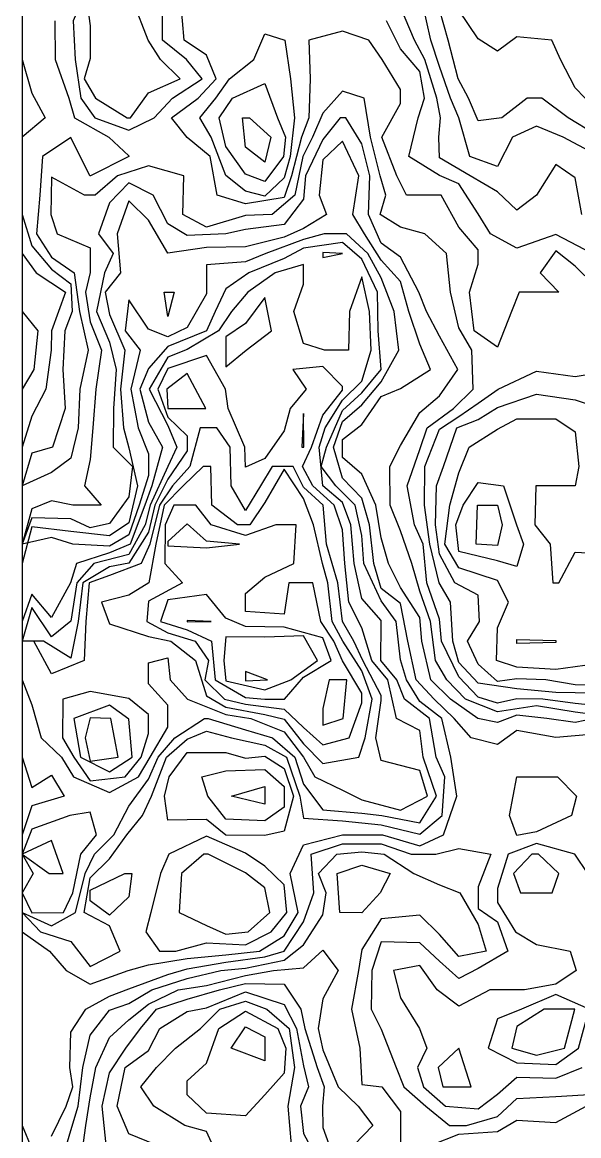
# Model space of a CAD drawing. Header units: metres. Extents: x -40 to 16440, y -40 to 16680.
# Drawn here: x -40 to 2255, y 8518 to 13114 of the extents above; entities that cross this region are included whole.
import ezdxf

# ---------------------------------------------------------------- set-up
doc = ezdxf.new("R2010")
doc.units = ezdxf.units.M
doc.layers.add('CURVAS_INTERMEDIARIAS_50M', color=8, linetype='CONTINUOUS')
doc.layers.add('CURVAS_MESTRAS_250M', color=1, linetype='CONTINUOUS')

msp = doc.modelspace()

# ---------------------------------------------------------------- linework, layer by layer
at = {"layer": 'CURVAS_INTERMEDIARIAS_50M'}
for points in [[(503.24, 12720), (579.62, 12800), (701.97, 12880), (637.27, 12960), (538.39, 13040), (537.75, 13200), (400, 13271.4), (320, 13298.08), (237.76, 13280), (170.1, 13120), (178.02, 12960), (201.72, 12800), (259.1, 12720), (400, 12668.3), (503.24, 12720)], [(405.7, 12720), (480, 12822.73), (611.19, 12880), (529.82, 12960), (479.55, 13040), (417.91, 13200), (320, 13236.53), (225.79, 13200), (240, 13099.63), (240, 12964.67), (214.59, 12880), (261.45, 12800), (392.6, 12720), (405.7, 12720)], [(960, 12457.15), (880, 12486.59), (800, 12601.4), (772.48, 12720), (827.42, 12800), (960, 12860.6), (1012.95, 12720), (1045.79, 12640), (1037.51, 12560), (960, 12457.15)], [(960, 12536.05), (880, 12598.84), (868.66, 12720), (897.19, 12720), (985.57, 12640), (960, 12536.05)], [(396.65, 9200), (480, 9222.79), (640, 9249.38), (800, 9264.15), (937.95, 9280), (1040, 9342.64), (1097.67, 9440), (1065.06, 9600), (1120, 9719.1), (1280, 9759.35), (1387.81, 9760), (1445.53, 9760), (1600, 9714.55), (1697.02, 9760), (1752.17, 9920), (1726.83, 10080), (1689.55, 10240), (1600, 10310.42), (1544.27, 10400), (1520, 10481.66), (1502.13, 10640), (1440, 10725.27), (1368.53, 10880), (1360, 10995.3), (1332.81, 11120), (1252.88, 11200), (1192.68, 11280), (1214.38, 11360), (1280, 11511.53), (1360, 11584.63), (1439.64, 11680), (1427.88, 11840), (1424.37, 12000), (1360, 12135.98), (1280, 12204.58), (1120, 12181.61), (1040, 12138.3), (894.07, 12080), (800, 12013.71), (755.79, 11920), (720, 11839.65), (560, 11776.07), (480, 11685.3), (445.05, 11600), (480, 11463.84), (538.52, 11360), (494.8, 11200), (465.28, 11120), (405.07, 10960), (320, 10923.7), (183.59, 10880), (159.49, 10800), (80, 10657.53), (0, 10752.92), (-40, 10640), (-40, 10480), (-40, 10320), (-40, 10160), (-40, 10000), (-40, 9840), (-40, 9680), (-40, 9520), (-40, 9360), (71.72, 9280), (141.64, 9200), (240, 9143.2), (396.65, 9200)], [(1280.11, 12160), (1200, 12163.83), (1200, 12143.47), (1280.11, 12160)], [(364.09, 9280), (320, 9383.91), (215.39, 9440), (240, 9583.12), (320, 9661.41), (391.43, 9760), (456.19, 9840), (492.66, 9920), (554.09, 10080), (640, 10155.41), (720, 10188.55), (823.14, 10160), (960, 10129.85), (1049.46, 10080), (1104.79, 9920), (1120, 9828.53), (1280, 9817.69), (1440, 9801.53), (1600, 9762.41), (1691.7, 9840), (1702.85, 10000), (1667.27, 10080), (1638.79, 10240), (1535.68, 10320), (1504.91, 10400), (1438.5, 10480), (1440, 10633.64), (1440, 10644.4), (1360, 10735.27), (1329.04, 10880), (1314.76, 11040), (1280, 11132.34), (1200, 11200.26), (1184.24, 11360), (1208.95, 11440), (1280, 11553.61), (1360, 11631.84), (1398.92, 11760), (1392.04, 11920), (1360, 12063.41), (1309.89, 11920), (1305.94, 11760), (1205.71, 11760), (1120, 11787.26), (1079.37, 11920), (1120, 12032.55), (1120, 12114.61), (1002.39, 12080), (890.3, 12000), (823.48, 11920), (769.2, 11840), (640, 11763.64), (560, 11732.16), (482.99, 11600), (560, 11449.14), (597.24, 11360), (559.92, 11280), (486.79, 11120), (467.42, 11040), (400, 10917.34), (254.39, 10880), (185.03, 10800), (160, 10641.5), (80, 10576.56), (0, 10698.84), (-40, 10560), (-40, 10400), (-40, 10240), (-40, 10080), (-40, 9920), (-40, 9760), (-40, 9600), (-40, 9440), (35.23, 9360), (160, 9319.94), (240, 9216.71), (364.09, 9280)], [(560, 11899.66), (545.63, 12000), (586.93, 12000), (560, 11899.66)], [(882.78, 11760), (987.16, 11840), (960, 11977.49), (880, 11869.86), (800, 11815.66), (800, 11692.28), (882.78, 11760)], [(179.34, 9440), (219.06, 9600), (257.89, 9680), (337.91, 9760), (400, 9878.57), (480, 9989.75), (520.45, 10080), (588.82, 10160), (711.82, 10240), (726.14, 10240), (880, 10193.72), (991.32, 10160), (1084.64, 10080), (1120, 9969.13), (1200, 9863.51), (1360, 9848.76), (1442.69, 9840), (1600, 9809.21), (1667.62, 9920), (1612.83, 10080), (1600, 10191.12), (1503.13, 10240), (1467.45, 10400), (1401.28, 10480), (1360, 10614.87), (1307.2, 10720), (1290.04, 10880), (1280, 11018.38), (1246.62, 11120), (1157.86, 11200), (1115.76, 11280), (1152.58, 11360), (1200, 11492.75), (1280, 11594.78), (1280, 11610.3), (1200, 11692.97), (1075.42, 11680), (1131.07, 11600), (1064.88, 11520), (1040, 11427.9), (960, 11312.96), (880, 11277.32), (878.38, 11360), (808.83, 11520), (797.44, 11600), (720, 11739.05), (560, 11685.19), (519.42, 11600), (560, 11484.15), (640, 11407.08), (640, 11344.4), (560, 11227.88), (506.23, 11120), (480, 11009.71), (400, 10881.37), (320, 10865.55), (210.28, 10800), (190.67, 10640), (160, 10489), (47.82, 10560), (-40, 10560), (-40, 10400), (-40, 10240), (-40, 10080), (0, 9955.69), (80, 10006.85), (132.76, 9920), (0, 9880.14), (-40, 9760), (-40, 9600), (-40, 9440), (80, 9384.58), (179.34, 9440)], [(717.2, 11520), (640, 11663.96), (555.85, 11600), (560, 11519.16), (717.2, 11520)], [(1120.92, 11360), (1120, 11498.97), (1113.12, 11360), (1120.92, 11360)], [(1631.64, 9920), (1600, 10025.62), (1440, 10066.26), (1417.61, 10160), (1440, 10314.67), (1440, 10334.59), (1364.06, 10480), (1327.09, 10560), (1279.99, 10640), (1261.8, 10800), (1214.22, 10960), (1200.51, 11120), (1120, 11195.13), (1076.63, 11280), (990.66, 11280), (942.45, 11200), (880, 11098.25), (821.49, 11200), (816.97, 11360), (762.91, 11440), (693.51, 11440), (651.07, 11280), (580.05, 11200), (525.67, 11120), (486.02, 10960), (449.89, 10880), (320, 10830.62), (235.53, 10800), (221.63, 10640), (215.51, 10480), (80, 10424.99), (7.05, 10560), (-40, 10560), (-40, 10400), (0, 10296.69), (37.89, 10160), (122.35, 10080), (171.28, 10000), (320, 9935.34), (439.62, 10000), (486.82, 10080), (560, 10204.09), (560, 10295.84), (480, 10382.83), (480, 10470.21), (560, 10490.7), (569.57, 10400), (642.03, 10320), (800, 10256.27), (901.87, 10240), (1040, 10185.24), (1119.83, 10080), (1166.79, 10000), (1280, 9943.99), (1360, 9903.82), (1520, 9862.27), (1631.64, 9920)], [(2000, 10866.95), (1920, 10891.02), (1760, 10929.67), (1747.4, 11040), (1778.16, 11120), (1840, 11214.88), (1944.04, 11200), (1998.7, 11040), (2027.47, 10960), (2000, 10866.95)], [(1308.15, 10160), (1360, 10305.42), (1360, 10344.27), (1280, 10478.79), (1244.89, 10560), (1190.56, 10640), (1158.08, 10800), (1059.41, 10800), (1040, 10670.57), (880, 10681.88), (880, 10755.86), (960, 10823.04), (1080.51, 10880), (1088.86, 11040), (1006.1, 11040), (880, 10995.59), (739.32, 11040), (675.78, 11120), (584.88, 11120), (549.79, 11040), (547.93, 10880), (620.3, 10800), (480, 10724.55), (473.39, 10640), (560, 10593.71), (673.1, 10560), (728.55, 10480), (713.41, 10400), (793.9, 10320), (880, 10298.86), (1040, 10278.53), (1120, 10202.63), (1200, 10130.94), (1308.15, 10160)], [(1920, 10954), (1831.39, 10960), (1837.98, 11120), (1920, 11121.15), (1938.92, 11040), (1920, 10954)], [(855.92, 10960), (720, 10972.23), (640, 11043.37), (560, 10970.67), (560, 10952.61), (720, 10944.21), (855.92, 10960)], [(1041.69, 10320), (1120, 10410.84), (1234.04, 10480), (1200, 10573.3), (1040, 10616.57), (880, 10619.77), (800, 10654.92), (720, 10751.92), (560, 10730.2), (530.65, 10640), (640, 10606.53), (740.27, 10560), (755.08, 10400), (880, 10327.5), (960, 10319.36), (1041.69, 10320)], [(738.7, 10640), (640, 10644.05), (640, 10639.53), (738.7, 10640)], [(1066.99, 10400), (1177.63, 10480), (1120, 10580.95), (960, 10575.29), (800, 10577.09), (791.02, 10480), (800, 10395), (960, 10358.44), (1066.99, 10400)], [(2160, 10553.93), (2000, 10550.34), (2000, 10566.75), (2160, 10562.54), (2160, 10553.93)], [(971.27, 10400), (880, 10434.81), (880, 10395.84), (971.27, 10400)], [(1283.2, 10240), (1298.13, 10400), (1225.04, 10400), (1200, 10281.78), (1200, 10212.14), (1283.2, 10240)], [(413.01, 10080), (400, 10237.34), (320, 10295.25), (172.87, 10240), (200.29, 10080), (320, 10019.4), (413.01, 10080)], [(354.8, 10080), (325, 10240), (240, 10242.23), (219.71, 10160), (240, 10064.04), (354.8, 10080)], [(960, 9756.97), (800, 9758.39), (720, 9823.08), (560, 9820.25), (546.62, 9920), (565.76, 10000), (640, 10099.2), (800, 10100.35), (880, 10076.74), (960, 10084.76), (1040, 10033.46), (1078.32, 9920), (1040, 9774.51), (960, 9756.97)], [(960, 9886.83), (823.31, 9920), (960, 9959.15), (960, 9886.83)], [(130.15, 9440), (168.97, 9520), (202.07, 9680), (265.44, 9760), (240, 9854.15), (156.13, 9840), (0, 9784.04), (-40, 9680), (4.85, 9600), (-40, 9520), (0, 9438.34), (130.15, 9440)], [(593.52, 9280), (720, 9313.71), (880, 9305.31), (987.06, 9360), (1051.28, 9440), (1040, 9553.54), (960, 9630.06), (880, 9684.88), (720, 9754.48), (564.14, 9680), (530.29, 9600), (489.77, 9440), (469.99, 9360), (525.8, 9280), (593.52, 9280)], [(890.96, 9360), (980.72, 9440), (960, 9541.33), (880, 9603.73), (727.11, 9680), (708.54, 9680), (617.14, 9600), (607.58, 9440), (720, 9385.97), (800, 9350.23), (890.96, 9360)], [(2145.89, 9520), (2172.22, 9600), (2089.27, 9680), (2061.74, 9680), (1985.49, 9600), (2015.24, 9520), (2145.89, 9520)], [(1360, 9437.48), (1269.82, 9440), (1258.79, 9600), (1360, 9634.69), (1477.06, 9600), (1435.92, 9520), (1360, 9437.48)], [(320, 9428.59), (240, 9487.69), (240, 9531.16), (382.67, 9600), (411.95, 9600), (400, 9504.52), (320, 9428.59)], [(2254.53, 8880), (2297.94, 9040), (2160, 9101.56), (2018.38, 9040), (1920, 9000.43), (1880.78, 8880), (2000, 8819.32), (2160, 8811.57), (2254.53, 8880)], [(880, 8599.85), (720, 8611.33), (640, 8686.93), (640, 8744.2), (720, 8816.9), (770.36, 8960), (880, 9031.8), (1014.04, 8960), (1046.81, 8880), (1040, 8776.79), (960, 8686.44), (880, 8599.85)], [(2195.92, 8880), (2238.31, 9040), (2112.9, 9040), (2000, 8968.69), (1978.23, 8880), (2080, 8850.1), (2195.92, 8880)], [(960, 8826.74), (821.15, 8880), (880, 8966.89), (960, 8926.23), (960, 8826.74)], [(1810.58, 8720), (1760, 8879.46), (1675.7, 8800), (1694.59, 8720), (1810.58, 8720)]]:
    msp.add_lwpolyline(points, close=True, dxfattribs=at)
for points in [[(-40, 13200), (-40, 13040), (-40, 12880), (-40, 12720), (-40, 12560), (-40, 12400), (-40, 12240), (-40, 12080), (-40, 11920), (-40, 11760), (-40, 11600), (-40, 11440), (-40, 11280), (-40, 11120), (-40, 10960), (-40, 10800), (-40, 10640), (-40, 10480), (-40, 10320), (-40, 10160), (-40, 10000), (-40, 9840), (-40, 9680), (-40, 9520), (-40, 9360), (-40, 9200), (-40, 9040), (-40, 8880), (-40, 8720), (-40, 8560), (-40, 8400)], [(-40, 13200), (-40, 13040), (-40, 12880), (-40, 12720), (-40, 12560), (-40, 12400), (-40, 12240), (-40, 12080), (-40, 11920), (-40, 11760), (-40, 11600), (-40, 11440), (-40, 11280), (-40, 11120), (-40, 10960), (-40, 10800), (-40, 10640), (-40, 10480), (-40, 10320), (-40, 10160), (-40, 10000), (-40, 9840), (-40, 9680), (-40, 9520), (-40, 9360), (-40, 9200), (-40, 9040), (-40, 8880), (-40, 8720), (-40, 8560), (-40, 8400)], [(-40, 13200), (-40, 13040), (-40, 12880), (-40, 12720), (-40, 12560), (-40, 12400), (-40, 12240), (-40, 12080), (-40, 11920), (-40, 11760), (-40, 11600), (-40, 11440), (-40, 11280), (-40, 11120), (-40, 10960), (-40, 10800), (-40, 10640), (-40, 10480), (-40, 10320), (-40, 10160), (-40, 10000), (-40, 9840), (-40, 9680), (-40, 9520), (-40, 9360), (-40, 9200), (-40, 9040), (-40, 8880), (-40, 8720), (-40, 8560), (-40, 8400)], [(-40, 13200), (-40, 13040), (-40, 12880), (-40, 12720), (-40, 12560), (-40, 12400), (-40, 12240), (-40, 12080), (-40, 11920), (-40, 11760), (-40, 11600), (-40, 11440), (-40, 11280), (-40, 11120), (-40, 10960), (-40, 10800), (-40, 10640), (-40, 10480), (-40, 10320), (-40, 10160), (-40, 10000), (-40, 9840), (-40, 9680), (-40, 9520), (-40, 9360), (-40, 9200), (-40, 9040), (-40, 8880), (-40, 8720), (-40, 8560), (-40, 8400)], [(-40, 13200), (-40, 13040), (-40, 12880), (-40, 12720), (-40, 12560), (-40, 12400), (-40, 12240), (-40, 12080), (-40, 11920), (-40, 11760), (-40, 11600), (-40, 11440), (-40, 11280), (-40, 11120), (-40, 10960), (-40, 10800), (-40, 10640), (-40, 10480), (-40, 10320), (-40, 10160), (-40, 10000), (-40, 9840), (-40, 9680), (-40, 9520), (-40, 9360), (-40, 9200), (-40, 9040), (-40, 8880), (-40, 8720), (-40, 8560), (-40, 8400)], [(-40, 13200), (-40, 13040), (-40, 12880), (-40, 12720), (-40, 12560), (-40, 12400), (-40, 12240), (-40, 12080), (-40, 11920), (-40, 11760), (-40, 11600), (-40, 11440), (-40, 11280), (-40, 11120), (-40, 10960), (-40, 10800), (-40, 10640), (-40, 10480), (-40, 10320), (-40, 10160), (-40, 10000), (-40, 9840), (-40, 9680), (-40, 9520), (-40, 9360), (-40, 9200), (-40, 9040), (-40, 8880), (-40, 8720), (-40, 8560), (-40, 8400)], [(-40, 13200), (-40, 13040), (-40, 12880), (-40, 12720), (-40, 12560), (-40, 12400), (-40, 12240), (-40, 12080), (-40, 11920), (-40, 11760), (-40, 11600), (-40, 11440), (-40, 11280), (-40, 11120), (-40, 10960), (-40, 10800), (-40, 10640), (-40, 10480), (-40, 10320), (-40, 10160), (-40, 10000), (-40, 9840), (-40, 9680), (-40, 9520), (-40, 9360), (-40, 9200), (-40, 9040), (-40, 8880), (-40, 8720), (-40, 8560), (-40, 8400)], [(-40, 13200), (-40, 13040), (-40, 12880), (-40, 12720), (-40, 12560), (-40, 12400), (-40, 12240), (-40, 12080), (-40, 11920), (-40, 11760), (-40, 11600), (-40, 11440), (-40, 11280), (-40, 11120), (-40, 10960), (-40, 10800), (-40, 10640), (-40, 10480), (-40, 10320), (-40, 10160), (-40, 10000), (-40, 9840), (-40, 9680), (-40, 9520), (-40, 9360), (-40, 9200), (-40, 9040), (-40, 8880), (-40, 8720), (-40, 8560), (-40, 8400)], [(-40, 13200), (-40, 13040), (-40, 12880), (-40, 12720), (-40, 12560), (-40, 12400), (-40, 12240), (-40, 12080), (-40, 11920), (-40, 11760), (-40, 11600), (-40, 11440), (-40, 11280), (-40, 11120), (-40, 10960), (-40, 10800), (-40, 10640), (-40, 10480), (-40, 10320), (-40, 10160), (-40, 10000), (-40, 9840), (-40, 9680), (-40, 9520), (-40, 9360), (-40, 9200), (-40, 9040), (-40, 8880), (-40, 8720), (-40, 8560), (-40, 8400)], [(-40, 13200), (-40, 13040), (-40, 12880), (-40, 12720), (-40, 12560), (-40, 12400), (-40, 12240), (-40, 12080), (-40, 11920), (-40, 11760), (-40, 11600), (-40, 11440), (-40, 11280), (-40, 11120), (-40, 10960), (-40, 10800), (-40, 10640), (-40, 10480), (-40, 10320), (-40, 10160), (-40, 10000), (-40, 9840), (-40, 9680), (-40, 9520), (-40, 9360), (-40, 9200), (-40, 9040), (-40, 8880), (-40, 8720), (-40, 8560), (-40, 8400)], [(-40, 13200), (-40, 13040), (-40, 12880), (-40, 12720), (-40, 12560), (-40, 12400), (-40, 12240), (-40, 12080), (-40, 11920), (24.16, 11840), (7.46, 11680), (-40, 11600), (-40, 11440), (-40, 11280), (-40, 11120), (-40, 10960), (-40, 10800), (-40, 10640), (-40, 10480), (-40, 10320), (-40, 10160), (-40, 10000), (-40, 9840), (-40, 9680), (-40, 9520), (-40, 9360), (-40, 9200), (-40, 9040), (-40, 8880), (-40, 8720), (-40, 8560), (-40, 8400)], [(2320, 12028.82), (2240, 12107.28), (2160, 12170.93), (2096.36, 12080), (2172.56, 12000), (2153.74, 12000), (2009.18, 12000), (1978.03, 11920), (1920, 11772.31), (1823.23, 11840), (1803.85, 12000), (1840, 12115.63), (1840, 12174.81), (1760, 12268.33), (1687.97, 12400), (1674.82, 12400), (1544.8, 12400), (1504.67, 12480), (1442.44, 12640), (1520, 12778.7), (1520, 12836.51), (1444.76, 12960), (1389.5, 13040), (1280, 13076.5), (1141.64, 13040), (1147.88, 12880), (1141.54, 12720), (1111.68, 12640), (1070.15, 12480), (1040, 12390.02), (880, 12364.1), (763.31, 12400), (734.93, 12560), (640, 12638.34), (575.82, 12720), (684.77, 12800), (759.18, 12880), (720, 12977.44), (627.7, 13040), (614.43, 13200)], [(2320, 12570.76), (2190.03, 12640), (2080, 12685.13), (1981.18, 12640), (1920, 12519.19), (1805.7, 12560), (1760.34, 12720), (1725.69, 12800), (1680, 12931.29), (1645.41, 13040), (1609.31, 13200)], [(3175.34, 13200), (3120, 13108.65), (3023.35, 13040), (2916.97, 12960), (2871.61, 12880), (2800, 12732.08), (2720, 12685.38), (2560, 12655.53), (2400, 12698.46), (2320, 12760.41), (2240, 12843.63), (2179.78, 12960), (2143.21, 13040), (2000, 13053.1), (1920, 12994.3), (1840, 13045.17), (1760, 13163.53)], [(2267.1, 12320), (2240, 12471.97), (2160, 12526.65), (2080.69, 12400), (2000, 12337.93), (1920, 12414.52), (1806.39, 12480), (1680, 12554.06), (1677.56, 12640), (1684.45, 12720), (1669.3, 12800), (1619.71, 12960), (1577.23, 13040), (1520, 13175.92)], [(3190.48, 13120), (3120, 13035.63), (3000.95, 12960), (2933.79, 12880), (2880, 12764.27), (2800, 12654.49), (2720, 12609.81), (2602.12, 12560), (2501.36, 12480), (2470.99, 12480), (2400, 12595.81), (2320, 12653.34), (2211.66, 12720), (2102.65, 12800), (2041.89, 12800), (1937.52, 12720), (1840, 12706.93), (1800.29, 12800), (1757.37, 12880), (1716.33, 13040), (1680, 13166.96)], [(-40, 13120), (-40, 12960), (-40, 12800), (-40, 12640), (-40, 12480), (-40, 12320), (-40, 12160), (-40, 12000), (-40, 11840), (-40, 11680), (-40, 11520), (-40, 11360), (-40, 11200), (-40, 11040), (-40, 10880), (-40, 10720), (-40, 10560), (-40, 10400), (-40, 10240), (-40, 10080), (-40, 9920), (-40, 9760), (-40, 9600), (-40, 9440), (-40, 9280), (-40, 9120), (-40, 8960), (-40, 8800), (-40, 8640), (-40, 8480)], [(-40, 13120), (-40, 12960), (-40, 12800), (-40, 12640), (-40, 12480), (-40, 12320), (-40, 12160), (17.79, 12080), (138.19, 12000), (80, 11840.38), (79.09, 11760), (56.87, 11600), (0, 11488.24), (-40, 11360), (-40, 11200), (-40, 11040), (-40, 10880), (-40, 10720), (-40, 10560), (-40, 10400), (-40, 10240), (-40, 10080), (-40, 9920), (-40, 9760), (-40, 9600), (-40, 9440), (-40, 9280), (-40, 9120), (-40, 8960), (-40, 8800), (-40, 8640), (-40, 8480)], [(94.05, 13120), (95.18, 12960), (151.78, 12800), (175.97, 12720), (316.73, 12640), (400, 12562.87), (400, 12559.21), (241.33, 12480), (239.17, 12480), (160, 12638.69), (42.79, 12560), (32.06, 12400), (18.99, 12240), (80, 12143.73), (173.8, 12080), (195.88, 11920), (231.1, 11760), (197.99, 11600), (190.51, 11440), (160, 11314.17), (80, 11256.01), (-40, 11200), (-40, 11040), (-40, 10880), (-40, 10720), (-40, 10560), (-40, 10400), (-40, 10240), (-40, 10080), (-40, 9920), (-40, 9760), (-40, 9600), (-40, 9440), (-40, 9280), (-40, 9120), (-40, 8960), (-40, 8800), (-40, 8640), (-40, 8480)], [(2400, 10285.52), (2240, 10301.56), (2106.94, 10320), (2000, 10321.36), (1920, 10303.08), (1840, 10328.36), (1760, 10412.54), (1689.38, 10560), (1680, 10649.69), (1628.7, 10800), (1613.19, 10960), (1577.62, 11040), (1547.42, 11200), (1600, 11350.98), (1629.84, 11440), (1738.96, 11520), (1819.34, 11600), (1814.22, 11760), (1760, 11852.32), (1725.43, 12000), (1709.19, 12160), (1620.01, 12240), (1520, 12268.23), (1436.36, 12320), (1458.61, 12400), (1436.03, 12480), (1395.93, 12640), (1369.64, 12800), (1280, 12829.31), (1200, 12739.05), (1156.75, 12640), (1117.37, 12560), (1083.75, 12400), (990.86, 12320), (880, 12316.23), (720, 12267.57), (622.65, 12320), (626.19, 12480), (480, 12521.07), (352.03, 12480), (260.26, 12400), (215.99, 12400), (80, 12474.03), (77.26, 12320), (104.53, 12240), (240, 12182.92), (240, 12081.52), (220.52, 12000), (240, 11877.36), (286.23, 11760), (262.75, 11600), (251.6, 11440), (240, 11308.61), (216.15, 11200), (285.08, 11120), (168.4, 11120), (80, 11138.58), (0, 11106.23), (-40, 10960), (-40, 10800), (-40, 10640), (-40, 10480), (-40, 10320), (-40, 10160), (-40, 10000), (-40, 9840), (-40, 9680), (-40, 9520), (-40, 9360), (-40, 9200), (-40, 9040), (-40, 8880), (-40, 8720), (-40, 8560), (-40, 8400)], [(2400, 10246.12), (2240, 10265.62), (2080, 10292.53), (1920, 10267.91), (1787.59, 10320), (1710.7, 10400), (1663.98, 10480), (1642.86, 10640), (1600, 10765.73), (1566.7, 10880), (1520, 11014.11), (1477.7, 11120), (1476.4, 11280), (1520, 11367.19), (1600, 11503.75), (1680, 11571.9), (1755.73, 11680), (1680, 11818.37), (1626.91, 11920), (1594.96, 12000), (1520, 12144.29), (1440, 12202.71), (1388.38, 12320), (1393.86, 12480), (1360, 12612.29), (1295, 12720), (1271.52, 12720), (1200, 12630.46), (1128.66, 12480), (1120, 12384.01), (1040, 12279.4), (880, 12257.79), (799.31, 12240), (640, 12233.72), (560, 12282.33), (500.43, 12400), (400, 12451.46), (320, 12368.79), (273.79, 12240), (335.06, 12160), (299.7, 12080), (266.31, 11920), (320, 11793.58), (346.61, 11680), (336.45, 11520), (335.25, 11360), (414.32, 11280), (400, 11155.31), (320, 11044.9), (240, 11026.55), (160, 11063.72), (0, 11068.32), (-40, 10960), (-40, 10800), (-40, 10640), (-40, 10480), (-40, 10320), (-40, 10160), (-40, 10000), (-40, 9840), (-40, 9680), (-40, 9520), (-40, 9360), (-40, 9200), (-40, 9040), (-40, 8880), (-40, 8720), (-40, 8560), (-40, 8400)], [(2320, 10240.16), (2240, 10223.6), (2123.66, 10240), (2000, 10254.21), (1920, 10224.3), (1839.25, 10240), (1725.61, 10320), (1644.19, 10400), (1607.55, 10560), (1600, 10657.44), (1520, 10780.42), (1470.01, 10880), (1440, 10985.95), (1417.49, 11120), (1360, 11248.23), (1280, 11317.5), (1280, 11391.44), (1360, 11454.09), (1440, 11568.75), (1520, 11601.98), (1643.11, 11680), (1600, 11785.59), (1554.75, 11920), (1520, 12043.53), (1440, 12132), (1371.82, 12240), (1322.71, 12320), (1347.98, 12480), (1280, 12623.11), (1200, 12545.63), (1184.5, 12400), (1213.94, 12320), (1120, 12262.42), (1040, 12226.26), (880, 12186.81), (720, 12184.48), (560, 12160.57), (480, 12297.1), (400, 12376.5), (350.9, 12240), (364.94, 12080), (301.9, 12000), (320, 11908.06), (383.01, 11760), (364.86, 11600), (377.96, 11440), (400, 11357.31), (435.67, 11200), (400, 11047.39), (320, 10993.55), (160, 11011.99), (0, 11031.3), (-40, 10880), (-40, 10720), (-40, 10560), (-40, 10400), (-40, 10240), (-40, 10080), (-40, 9920), (-40, 9760), (-40, 9600), (-40, 9440), (-40, 9280), (-40, 9120), (-40, 8960), (-40, 8800), (-40, 8640), (-40, 8480)], [(2320, 10345.09), (2160, 10347.56), (2000, 10362.36), (1840, 10386.01), (1760, 10471.51), (1735.38, 10560), (1725.66, 10720), (1679.65, 10800), (1640.99, 10960), (1619.37, 11120), (1620.42, 11280), (1680, 11433.81), (1760, 11486.01), (1840, 11541.96), (1922.24, 11600), (2080, 11674.15), (2240, 11652.21), (2400, 11677.97)], [(2320, 10463.94), (2160, 10442.51), (2000, 10452.64), (1915, 10480), (1920, 10613.71), (1964.59, 10720), (1920, 10809.07), (1760, 10862.15), (1702.97, 10960), (1723.15, 11120), (1760, 11254.34), (1803.08, 11360), (1920, 11433.74), (2000, 11476.76), (2160, 11477.25), (2240, 11423.22), (2255.25, 11280), (2239.76, 11200), (2083.04, 11200), (2077.45, 11200), (2073.2, 11040), (2136.82, 10960), (2148.62, 10800), (2172.1, 10800), (2240, 10926.1), (2400, 10918.6)], [(2291.87, 9600), (2238.65, 9680), (2080, 9723.98), (1963.94, 9680), (1920, 9538.19), (1920, 9480.08), (1994.67, 9360), (2080, 9306.96), (2218.98, 9280), (2243.91, 9200), (2160, 9143.26), (2031.34, 9120), (1952.36, 9120), (1888.48, 9120), (1760, 9052.83), (1671.22, 9120), (1600, 9220.32), (1490.49, 9200), (1520, 9087.16), (1598.68, 8960), (1628.81, 8880), (1589.4, 8800), (1614.23, 8720), (1704.75, 8640), (1840, 8629.37), (1920, 8689.49), (2000, 8759.96), (2160, 8756.19), (2268.39, 8800)], [(119.37, 8400), (160, 8539.09), (189.84, 8640), (209.03, 8800), (240, 8933.76), (320, 9036.63), (400, 9063.78), (493.96, 9120), (640, 9166.46), (779.02, 9200), (880, 9210.33), (1040, 9242.8), (1120, 9305.95), (1200, 9429.48), (1213.88, 9520), (1180.98, 9600), (1257.03, 9680), (1360, 9690.04), (1452.62, 9680), (1574.76, 9600), (1680, 9554.14), (1765.13, 9520), (1840, 9390.24), (1872.76, 9280), (1760, 9257.34), (1680, 9348.13), (1600, 9428.1), (1440, 9412.81), (1360, 9286.9), (1345.91, 9200), (1317.43, 9040), (1351.6, 8880), (1360, 8729.44), (1443.08, 8720), (1520, 8618.67), (1520, 8524.37), (1520, 8410.77)], [(200.66, 8400), (221.82, 8560), (240, 8675), (263.65, 8800), (320, 8924.11), (400, 8996.56), (480, 9061.65), (602.28, 9120), (720, 9137.74), (880, 9179), (995.57, 9200), (1120, 9211.7), (1200, 9284.01), (1263.28, 9200), (1200, 9083.02), (1179.57, 8960), (1200, 8872.1), (1262.16, 8720), (1345.07, 8640), (1406.29, 8560), (1328.81, 8480)], [(305.58, 8480), (288.85, 8640), (320, 8777.03), (387.04, 8880), (447.12, 8960), (513.08, 9040), (640, 9081.35), (773.09, 9120), (880, 9145.71), (1040, 9143.88), (1108.27, 9040), (1125.11, 8960), (1175.82, 8800), (1205.19, 8720), (1198.12, 8640), (1200, 8552.4), (1254.65, 8400)], [(510.77, 8480), (400, 8525.34), (351.52, 8640), (384.41, 8800), (480, 8869.26), (526.71, 8960), (640, 9030.3), (720, 9046.04), (880, 9111.34), (1040, 9060.16), (1091.46, 8960), (1120, 8806.62), (1140.25, 8720), (1107.93, 8640), (1120, 8527.04), (1188.58, 8400)], [(1649.14, 8480), (1760, 8524.65), (1920, 8535.39), (2000, 8582.14), (2160, 8572.17), (2284.91, 8640), (2365.75, 8640), (2320, 8543.1), (2278.37, 8400)]]:
    msp.add_lwpolyline(points, dxfattribs=at)
at = {"layer": 'CURVAS_MESTRAS_250M'}
for points in [[(-40, 13200), (-40, 13040), (-40, 12880), (-40, 12720), (-40, 12560), (-40, 12400), (-40, 12240), (-40, 12080), (-40, 11920), (-40, 11760), (-40, 11600), (-40, 11440), (-40, 11280), (-40, 11120), (-40, 10960), (-40, 10800), (-40, 10640), (-40, 10480), (-40, 10320), (-40, 10160), (-40, 10000), (-40, 9840), (-40, 9680), (-40, 9520), (-40, 9360), (-40, 9200), (-40, 9040), (-40, 8880), (-40, 8720), (-40, 8560), (-40, 8400)], [(-40, 13200), (-40, 13040), (-40, 12880), (-40, 12720), (-40, 12560), (-40, 12400), (-40, 12240), (-40, 12080), (-40, 11920), (-40, 11760), (-40, 11600), (-40, 11440), (-40, 11280), (-40, 11120), (-40, 10960), (-40, 10800), (-40, 10640), (-40, 10480), (-40, 10320), (-40, 10160), (-40, 10000), (-40, 9840), (-40, 9680), (-40, 9520), (-40, 9360), (-40, 9200), (-40, 9040), (-40, 8880), (-40, 8720), (-40, 8560), (-40, 8400)], [(-40, 13200), (-40, 13040), (-40, 12880), (-40, 12720), (-40, 12560), (-40, 12400), (-40, 12240), (-40, 12080), (-40, 11920), (-40, 11760), (-40, 11600), (-40, 11440), (-40, 11280), (-40, 11120), (-40, 10960), (-40, 10800), (-40, 10640), (-40, 10480), (-40, 10320), (-40, 10160), (-40, 10000), (-40, 9840), (-40, 9680), (-40, 9520), (-40, 9360), (-40, 9200), (-40, 9040), (-40, 8880), (-40, 8720), (-40, 8560), (-40, 8400)], [(-40, 13120), (-40, 12960), (0, 12821.8), (53.93, 12720), (-40, 12640), (-40, 12480), (-40, 12320), (0, 12190.58), (80, 12095.34), (160, 12034.33), (165.73, 11920), (136.02, 11840), (126.92, 11680), (137.36, 11520), (84.24, 11360), (0, 11335.6), (-40, 11200), (-40, 11040), (-40, 10880), (-40, 10720), (-40, 10560), (-40, 10400), (-40, 10240), (-40, 10080), (-40, 9920), (-40, 9760), (-40, 9600), (-40, 9440), (-40, 9280), (-40, 9120), (-40, 8960), (-40, 8800), (-40, 8640), (-40, 8480)], [(2310.26, 12160), (2160, 12237.94), (2000, 12181.98), (1890.94, 12240), (1840, 12323.81), (1760, 12447.33), (1680, 12481.76), (1553.75, 12560), (1592.11, 12720), (1618.34, 12800), (1600, 12910.58), (1520, 13004.75), (1462.52, 13120)], [(2320, 10175.54), (2160, 10161.48), (2000, 10190.32), (1920, 10133.42), (1810.69, 10160), (1740.48, 10240), (1658.99, 10320), (1584.92, 10400), (1549.44, 10560), (1520, 10714.37), (1440, 10776.74), (1409.89, 10880), (1391.8, 11040), (1360, 11149.9), (1280, 11231.61), (1243.01, 11360), (1280, 11465.37), (1360, 11535.19), (1440, 11629.58), (1513, 11760), (1493.11, 11920), (1440, 12058.86), (1384.57, 12160), (1297.31, 12240), (1204.67, 12240), (1120, 12217.22), (964.95, 12160), (880, 12125.46), (720, 12113.26), (720, 12010.44), (720, 11992.89), (640, 11854.33), (560, 11815.54), (480, 11847.76), (400, 11967.78), (384.15, 11840), (446.61, 11760), (406.97, 11600), (437.36, 11440), (480, 11331.9), (480, 11243.72), (442.64, 11120), (400, 10997.77), (320, 10951.25), (168.59, 10960), (80, 10987.03), (-40, 10960), (-40, 10800), (-40, 10640), (-40, 10480), (-40, 10320), (-40, 10160), (-40, 10000), (-40, 9840), (-40, 9680), (-40, 9520), (-40, 9360), (-40, 9200), (-40, 9040), (-40, 8880), (-40, 8720), (-40, 8560), (0, 8464.14)], [(2400, 10377.05), (2240, 10379.29), (2118.54, 10400), (2000, 10403.99), (1920, 10392.73), (1840, 10464.1), (1796.25, 10560), (1846.24, 10640), (1840, 10748.6), (1743.15, 10800), (1680, 10919.09), (1663.49, 11040), (1667.6, 11200), (1696.78, 11280), (1751.66, 11440), (1840, 11474.88), (1920, 11523.6), (2080, 11578.32), (2240, 11555.82), (2347.84, 11520)], [(80, 8516.88), (141.2, 8640), (168.24, 8720), (156.55, 8800), (160, 8945.35), (221.62, 9040), (320, 9094.49), (400, 9124.58), (560, 9184), (640, 9206.9), (800, 9234.4), (960, 9255.82), (1040.19, 9280), (1120, 9400.58), (1162.16, 9520), (1151.99, 9680), (1280, 9723.27), (1440, 9723.48), (1563.81, 9680), (1665.25, 9680), (1760, 9703.38), (1892.29, 9680), (1840, 9545.73), (1840, 9455.75), (1920, 9401.36), (1963.07, 9280), (1840, 9207.74), (1760, 9167.52), (1680, 9238.76), (1600, 9313.94), (1440, 9319.02), (1400.87, 9200), (1398.27, 9040), (1440, 8957.71), (1502.1, 8800), (1533.68, 8720), (1624.6, 8640), (1721.36, 8560), (1791.92, 8560), (1920, 8597.13), (2000, 8672.07), (2160, 8680.07), (2320, 8690.3)], [(781.52, 8400), (720, 8535.92), (630.23, 8560), (502.38, 8640), (448.3, 8720), (513.4, 8800), (592.5, 8880), (695.14, 8960), (774.63, 9040), (880, 9073.26), (967.94, 9040), (1059.97, 8960), (1082.97, 8800), (1055.79, 8640), (1068.43, 8480)]]:
    msp.add_lwpolyline(points, dxfattribs=at)
for points in [[(960, 12395.39), (880, 12416.34), (800, 12480.72), (738.72, 12640), (691.82, 12720), (757.51, 12800), (813.92, 12880), (914.95, 12960), (960, 13065.52), (1043.01, 13040), (1066.39, 12880), (1082.65, 12720), (1065.08, 12560), (1040, 12471.28), (960, 12395.39)], [(1348.31, 10080), (1374.16, 10160), (1403.29, 10320), (1360, 10436.55), (1281.95, 10560), (1237.48, 10640), (1220.05, 10800), (1198.16, 10880), (1161.53, 11040), (1120, 11148.79), (1040, 11269.32), (960, 11131.57), (898.43, 11040), (847.2, 11040), (742.12, 11120), (737.86, 11280), (705.41, 11280), (623.04, 11200), (545.11, 11120), (510.07, 10960), (481.76, 10800), (400, 10749.74), (286.76, 10720), (320, 10631.05), (480, 10579.23), (572.99, 10560), (674.96, 10480), (720, 10334.39), (800, 10286.58), (960, 10256.83), (1040, 10237.28), (1120, 10135.42), (1200, 10053.89), (1348.31, 10080)], [(384.08, 10000), (450.29, 10080), (480, 10178.2), (480, 10256.22), (400, 10322.6), (240, 10352.2), (127.63, 10320), (126.46, 10160), (171.95, 10080), (240, 9982.71), (384.08, 10000)], [(960, 9818.35), (800, 9824.65), (724.52, 9920), (700.55, 10000), (800, 10024.22), (960, 10029.74), (1040, 9958.87), (1040, 9873.73), (960, 9818.35)], [(2000, 9756.8), (1969.61, 9840), (2000, 9999.96), (2139.79, 10000), (2167.39, 10000), (2245.98, 9920), (2225.15, 9840), (2080, 9772.66), (2000, 9756.8)], [(128.15, 9600), (80, 9737.19), (-40, 9680), (70.51, 9600), (128.15, 9600)]]:
    msp.add_lwpolyline(points, close=True, dxfattribs=at)

doc.saveas('drawing.dxf')
